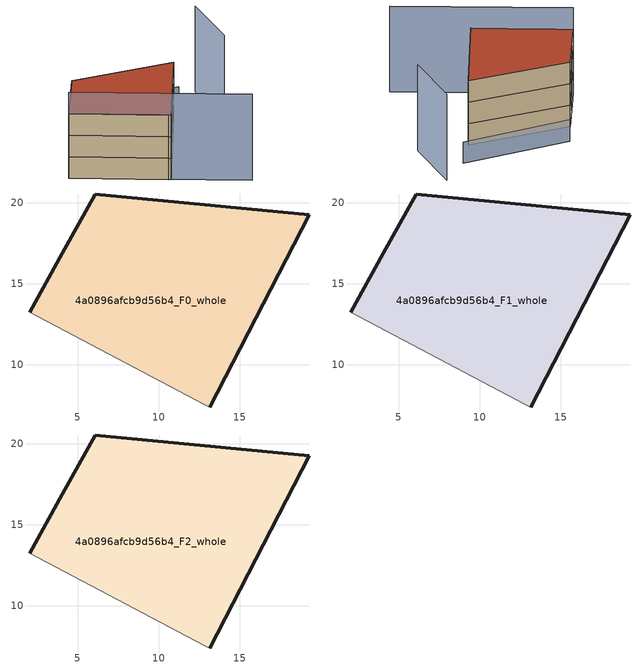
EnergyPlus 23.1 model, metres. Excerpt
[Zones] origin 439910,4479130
4a0896afcb9d56b4_F0_whole
 floor ground (EU_floor_Construction): 19.31,19.28 13.16,7.39 12.85,7.54 2.03,13.24 4.05,16.9 6.07,20.55 z0
 wall outside (EU_wall_Construction): 13.16,7.39 19.31,19.28 6.07,20.55 4.05,16.9 2.03,13.24 z0:3
 wall adiabatic (EU_wall_Construction): 2.03,13.24 12.85,7.54 13.16,7.39 z0:3
4a0896afcb9d56b4_F1_whole
 floor to 4a0896afcb9d56b4_F0_whole (EU_floor_Construction): 19.31,19.28 13.16,7.39 12.85,7.54 2.03,13.24 4.05,16.9 6.07,20.55 z3
 wall outside (EU_wall_Construction): 13.16,7.39 19.31,19.28 6.07,20.55 4.05,16.9 2.03,13.24 z3:6
 wall adiabatic (EU_wall_Construction): 2.03,13.24 12.85,7.54 13.16,7.39 z3:6
4a0896afcb9d56b4_F2_whole
 floor to 4a0896afcb9d56b4_F1_whole (EU_floor_Construction): 19.31,19.28 13.16,7.39 12.85,7.54 2.03,13.24 4.05,16.9 6.07,20.55 z6
 wall outside (EU_wall_Construction): 13.16,7.39 19.31,19.28 6.07,20.55 4.05,16.9 2.03,13.24 z6:9
 wall adiabatic (EU_wall_Construction): 2.03,13.24 12.85,7.54 13.16,7.39 z6:9
 roof outside (EU_roof_Construction): 13.16,7.39 19.31,19.28 6.07,20.55 4.05,16.9 2.03,13.24 12.85,7.54 z9
shading: 2.03,13.24 22.01,2.91 / 25.49,17.79 25.59,26.02 z0:12; 21.9,23.17 7.74,23.87 z0:3
[Building]
EU S2 Campaign: North Axis=0; Terrain=City; Solar Distribution=FullExterior
[Site:Location]
Madrid: Latitude=40.5; Longitude=-3.5; Time Zone=1; Elevation=609
[SizingPeriod:WeatherFileDays]
AnnualSizingPeriod: Begin Month=1; Begin Day of Month=1; End Month=12; End Day of Month=31; Day of Week for Start Day=Monday; Use Weather File Daylight Saving Period=No; Use Weather File Rain and Snow Indicators=No
[MATERIAL]
EU_InternalMass_Material: Roughness=MediumRough; Thickness=0.1; Conductivity=1; Density=1800; Specific Heat=900; Thermal Absorptance=0.9; Solar Absorptance=0.7; Visible Absorptance=0.7
[MATERIAL:NOMASS] Roughness=MediumRough; Thermal Absorptance=0.9; Solar Absorptance=0.7; Visible Absorptance=0.7
Name | Thermal Resistance
EU_wall_NoMass | 1.60022
EU_roof_NoMass | 1.57597
EU_floor_NoMass | 0.470652
[CONSTRUCTION]
EU_wall_Construction: EU_wall_NoMass
EU_roof_Construction: EU_roof_NoMass
EU_floor_Construction: EU_floor_NoMass
EU_InternalMass_Construction: EU_InternalMass_Material
[ZONE] Type=1; Multiplier=1; Ceiling Height=autocalculate; Floor Area=autocalculate; Part of Total Floor Area=Yes
Name | Volume
4a0896afcb9d56b4_F0_whole | 405.486
4a0896afcb9d56b4_F1_whole; 4a0896afcb9d56b4_F2_whole | 405.485
[INTERNALMASS] Construction=EU_InternalMass_Construction; Surface Area=135.162
Name | Zone or ZoneList
4a0896afcb9d56b4_F0_whole_EU_InternalMass | 4a0896afcb9d56b4_F0_whole
4a0896afcb9d56b4_F1_whole_EU_InternalMass | 4a0896afcb9d56b4_F1_whole
4a0896afcb9d56b4_F2_whole_EU_InternalMass | 4a0896afcb9d56b4_F2_whole
[OTHEREQUIPMENT] Fuel Type=Electricity; Design Level Calculation Method=Watts/Area; Power per Zone Floor Area=1; Fraction Latent=0; Fraction Radiant=0; Fraction Lost=0; Carbon Dioxide Generation Rate=0; EndUse Subcategory=EU_Step8_InternalGains
Name | Zone or ZoneList or Space or SpaceList | Schedule
EU_Step8_InternalGain_4a0896afcb9d56b4_F0_whole_f000 | 4a0896afcb9d56b4_F0_whole | EU_Step8_GainSchedule_4a0896afcb9d56b4_F0_whole_f000
EU_Step8_InternalGain_4a0896afcb9d56b4_F1_whole_f000 | 4a0896afcb9d56b4_F1_whole | EU_Step8_GainSchedule_4a0896afcb9d56b4_F1_whole_f000
EU_Step8_InternalGain_4a0896afcb9d56b4_F2_whole_f000 | 4a0896afcb9d56b4_F2_whole | EU_Step8_GainSchedule_4a0896afcb9d56b4_F2_whole_f000
[ZONEVENTILATION:DESIGNFLOWRATE] Schedule=EU_AlwaysOn; Design Flow Rate Calculation Method=AirChanges/Hour; Air Changes per Hour=0.480704; Ventilation Type=Natural; Fan Pressure Rise=0; Fan Total Efficiency=1; Constant Term Coefficient=1; Temperature Term Coefficient=0; Velocity Term Coefficient=0; Velocity Squared Term Coefficient=0; Minimum Indoor Temperature=-100; Maximum Indoor Temperature=100; Delta Temperature=-100; Minimum Outdoor Temperature=-100; Maximum Outdoor Temperature=100; Maximum Wind Speed=40
Name | Zone or ZoneList or Space or SpaceList
EU_ConstantAir_4a0896afcb9d56b4_F0_whole | 4a0896afcb9d56b4_F0_whole
EU_ConstantAir_4a0896afcb9d56b4_F1_whole | 4a0896afcb9d56b4_F1_whole
EU_ConstantAir_4a0896afcb9d56b4_F2_whole | 4a0896afcb9d56b4_F2_whole
[HVACTEMPLATE:THERMOSTAT] Constant Heating Setpoint=20; Constant Cooling Setpoint=50
EU_HeatOnly_4a0896afcb9d56b4_F0_whole; EU_HeatOnly_4a0896afcb9d56b4_F1_whole; EU_HeatOnly_4a0896afcb9d56b4_F2_whole
[HVACTEMPLATE:ZONE:IDEALLOADSAIRSYSTEM] System Availability Schedule=EU_AlwaysOn; Maximum Heating Supply Air Temperature=50; Minimum Cooling Supply Air Temperature=13; Maximum Heating Supply Air Humidity Ratio=0.0156; Minimum Cooling Supply Air Humidity Ratio=0.0077; Heating Limit=NoLimit; Cooling Limit=NoLimit; Heating Availability Schedule=EU_AlwaysOn; Cooling Availability Schedule=EU_CoolingOff; Dehumidification Control Type=ConstantSensibleHeatRatio; Cooling Sensible Heat Ratio=0.7; Dehumidification Setpoint=60; Humidification Control Type=None; Humidification Setpoint=30; Outdoor Air Method=None; Outdoor Air Flow Rate per Person=0.00944; Outdoor Air Flow Rate per Zone Floor Area=0; Outdoor Air Flow Rate per Zone=0; Demand Controlled Ventilation Type=None; Outdoor Air Economizer Type=NoEconomizer; Heat Recovery Type=None; Sensible Heat Recovery Effectiveness=0.7; Latent Heat Recovery Effectiveness=0.65
Name | Template Thermostat
4a0896afcb9d56b4_F0_whole | EU_HeatOnly_4a0896afcb9d56b4_F0_whole
4a0896afcb9d56b4_F1_whole | EU_HeatOnly_4a0896afcb9d56b4_F1_whole
4a0896afcb9d56b4_F2_whole | EU_HeatOnly_4a0896afcb9d56b4_F2_whole
[SIZING:ZONE] Zone Cooling Design Supply Air Temperature Input Method=SupplyAirTemperature; Zone Cooling Design Supply Air Temperature=13; Zone Heating Design Supply Air Temperature Input Method=SupplyAirTemperature; Zone Heating Design Supply Air Temperature=50; Zone Cooling Design Supply Air Humidity Ratio=0.008; Zone Heating Design Supply Air Humidity Ratio=0.008; Cooling Design Air Flow Method=DesignDay; Cooling Design Air Flow Rate=0; Cooling Minimum Air Flow per Zone Floor Area=0.000762; Cooling Minimum Air Flow=0; Cooling Minimum Air Flow Fraction=0.2; Heating Design Air Flow Method=DesignDay; Heating Design Air Flow Rate=0; Heating Maximum Air Flow per Zone Floor Area=0.002032; Heating Maximum Air Flow=0.141576; Heating Maximum Air Flow Fraction=0.3; Account for Dedicated Outdoor Air System=No; Dedicated Outdoor Air System Control Strategy=NeutralSupplyAir; Dedicated Outdoor Air Low Setpoint Temperature for Design=autosize; Dedicated Outdoor Air High Setpoint Temperature for Design=autosize; Zone Load Sizing Method=Sensible Load Only No Latent Load; Zone Latent Cooling Design Supply Air Humidity Ratio Input Method=HumidityRatioDifference; Zone Cooling Design Supply Air Humidity Ratio Difference=0.005; Zone Latent Heating Design Supply Air Humidity Ratio Input Method=HumidityRatioDifference; Zone Humidification Design Supply Air Humidity Ratio Difference=0.005
4a0896afcb9d56b4_F0_whole; 4a0896afcb9d56b4_F1_whole; 4a0896afcb9d56b4_F2_whole
[SCHEDULE:CONSTANT]
Name | Hourly Value
EU_AlwaysOn | 1
EU_CoolingOff | 0
[SCHEDULE:FILE] Column Number=1; Rows to Skip at Top=0; Number of Hours of Data=8760; Column Separator=Comma; Interpolate to Timestep=No; Minutes per Item=60; Adjust Schedule for Daylight Savings=Yes
Name | File
EU_Step8_GainSchedule_4a0896afcb9d56b4_F0_whole_f000 | ../../schedules/4a0896afcb9d56b4/4a0896afcb9d56b4_F0_whole_f000_gain.csv
EU_Step8_GainSchedule_4a0896afcb9d56b4_F1_whole_f000 | ../../schedules/4a0896afcb9d56b4/4a0896afcb9d56b4_F1_whole_f000_gain.csv
EU_Step8_GainSchedule_4a0896afcb9d56b4_F2_whole_f000 | ../../schedules/4a0896afcb9d56b4/4a0896afcb9d56b4_F2_whole_f000_gain.csv
